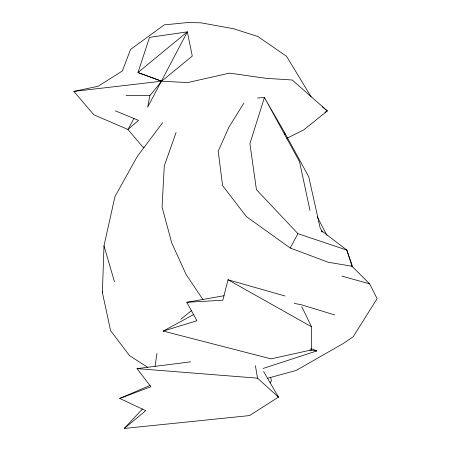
<?xml version="1.0" encoding="UTF-8"?>
<svg xmlns="http://www.w3.org/2000/svg" width="451" height="451" viewBox="0 0 451 451"><rect width="100%" height="100%" fill="white"/><g stroke="black" fill="none" stroke-linecap="round" stroke-linejoin="round"><path stroke-width="0.68" d="M193.981 314.358L163.228 331.085L271 358.872L311.365 349.953L311.528 326.772L301.804 306.719M147.798 367.43L129.476 355.585L110.574 330.589L102.394 292.575L103.995 245.795L114.954 196.58L137.346 156.339L162.636 122.706M155.088 366.235L156.965 353.415M102.394 292.575L102.642 291.199M144.055 147.421L142.741 146.953L127.966 129.471L93.808 114.779L73.879 91.395L161.644 81.214L137.972 72.526L187.351 31.852L192.284 56.059L161.644 81.214L149.873 95.663L147.674 107.175L187.351 31.852L149.546 37.371L137.972 72.526L161.644 81.214L187.667 82.572L229.497 73.13L265.977 78.316L292.225 80.013L327.336 110.912L303.737 129.882L286.842 138.299M284.919 295.969L228.026 279.767L222.828 300.219L186.804 302.294L196.918 320.74L163.228 331.085M176.082 132.543L164.294 165.889L162.067 207.06L171.746 242.926L186.088 274.467L202.956 299.616M243.895 103.121L228.945 127.086L218.216 151.203L222.585 185.586L246.398 216.621L290.19 248.011L297.942 233.674L256.433 189.651L249.899 143.66L264.416 97.512L257.42 98.002M133.885 118.574L127.966 129.471L138.48 120.349L115.4 110.861M270.081 382.814L271.508 380.492L270.408 377.284M263.615 371.539L278.464 397.1L249.55 415.585L124.267 428.45L142.454 408.984M124.267 428.45L145.758 410.658L119.712 398.436L150.115 385.425M180.823 319.218L191.737 310.44M324.923 112.299L327.336 110.912L325.154 109.148M119.712 398.436L150.865 386.738L137.036 368.619L190.672 361.832M263.085 368.467L316.867 350.923L311.083 348.499M267.533 378.259L296.036 370.502L343.183 343.561L353.195 336.739L377.121 298.647L369.617 283.848L351.763 266.073M73.879 91.395L98.166 86.237L122.339 70.987L130.553 49.447L164.181 24.895L187.627 22.55L200.926 22.804L233.28 28.701L257.786 36.435L286.599 56.347L311.145 96.937M186.804 302.294L224.057 295.721M126.083 95.561L149.873 95.663M137.036 368.619L257.538 378.163L278.464 397.1L277.461 396.125M309.91 349.987L316.867 350.923M321.98 231.735L321.292 230.517L346.825 250.096L352.039 265.087L352.068 266.248L328.26 262.251L290.19 248.011M294.34 303.405L301.24 304.746L334.794 314.961M341.931 276.125L369.617 283.848M297.942 233.674L346.825 250.096L352.068 266.248M228.026 279.767L311.528 326.772M322.437 106.949L324.066 108.268M322.499 232.141L320.131 227.834L308.766 176.91L284.519 132.369L264.416 97.512L299.554 161.717L309.995 210.493M317.245 216.818L326.947 235.411M103.995 245.795L114.486 281.813M311.015 348.6L311.365 349.953M284.519 132.369L284.964 134.415M255.396 365.682L257.538 378.163"/></g></svg>
